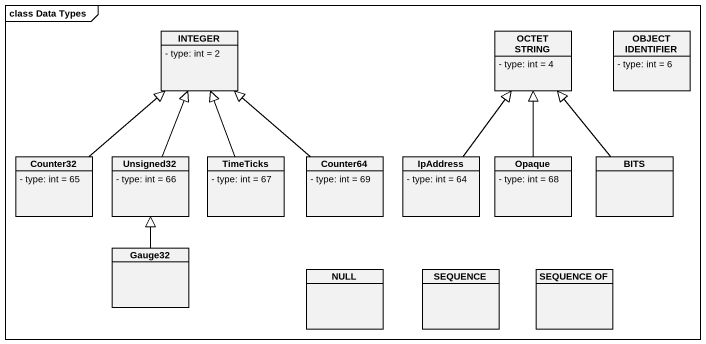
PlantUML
@startuml
mainframe class Data Types
hide circle
hide empty members
skinparam classAttributeIconSize 0
class INTEGER {
  - type: int = 2
}
class "OCTET STRING" as OCTET_STRING {
  - type: int = 4
}
class "OBJECT IDENTIFIER" as OBJECT_IDENTIFIER {
  - type: int = 6
}
class Counter32 {
  - type: int = 65
}
class Unsigned32 {
  - type: int = 66
}
class TimeTicks {
  - type: int = 67
}
class Counter64 {
  - type: int = 69
}
class IpAddress {
  - type: int = 64
}
class Opaque {
  - type: int = 68
}
class BITS
class Gauge32
class NULL
class SEQUENCE
class "SEQUENCE OF" as SEQUENCE_OF
Counter32 -up-|> INTEGER
Unsigned32 -up-|> INTEGER
TimeTicks -up-|> INTEGER
Counter64 -up-|> INTEGER
IpAddress -up-|> OCTET_STRING
Opaque -up-|> OCTET_STRING
BITS -up-|> OCTET_STRING
Gauge32 -up-|> Unsigned32
@enduml
